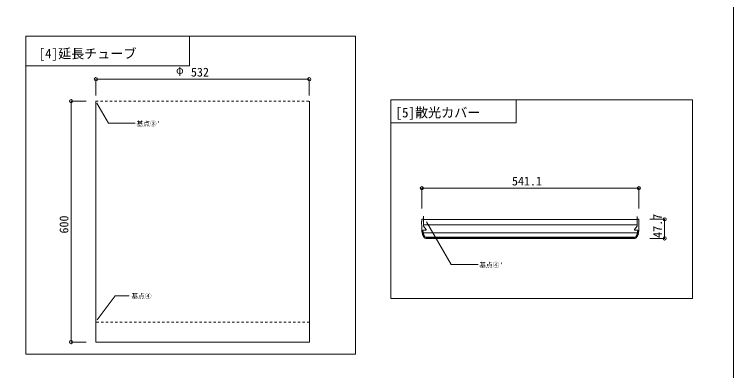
# Model space of a CAD drawing. Units: millimetres, scale not verified. Extents: x 140 to 2970, y -2076 to 1999.
# Drawn here: x 1177 to 2970, y -469 to 418 of the extents above; entities that cross this region are included whole.
import ezdxf
from ezdxf.enums import TextEntityAlignment as Align

# ---------------------------------------------------------------- set-up
doc = ezdxf.new("R2010")
doc.units = ezdxf.units.MM
doc.header["$LTSCALE"] = 7
doc.linetypes.add('USER1', pattern=[1.66656, 0.83312, -0.83344])
for name, color, linetype, lineweight in [('0-0_0', 4, 'Continuous', 18), ('0-4___-1', 4, 'Continuous', 18), ('0-5___', 4, 'Continuous', 18)]:
    doc.layers.add(name, color=color, linetype=linetype, lineweight=lineweight)
doc.styles.add('ＭＳ ゴシック', font='')
doc.styles.get('ＭＳ ゴシック').set_extended_font_data('MS Gothic')

msp = doc.modelspace()

# ---------------------------------------------------------------- linework, layer by layer
at = {"layer": '0-0_0', "color": 7, "lineweight": 15}
for p, q in [((1380.112, 256.776), (1388.112, 256.776)), ((1912.112, 256.776), (1904.112, 256.776)), ((1318.074, 202.102), (1318.074, 194.102)), ((2192.811, -14.523), (2200.811, -14.523)), ((2733.911, -14.523), (2725.911, -14.523)), ((2798.216, -91.981), (2798.216, -99.981)), ((2798.216, -139.681), (2798.216, -131.681)), ((1318.074, -397.898), (1318.074, -389.898))]:
    msp.add_line(p, q, dxfattribs=at)
at = {"layer": '0-0_0'}
for p, q in [((1380.112, -397.898), (1380.112, 202.102)), ((1912.612, 202.102), (1912.612, -397.898)), ((2196.954, -109.117), (2196.954, -84.07)), ((2729.69, -109.117), (2729.69, -85.07)), ((2192.322, -101.981), (2192.531, -107.981)), ((2196.954, -91.981), (2192.811, -91.981)), ((2196.954, -92.881), (2729.69, -92.881)), ((2196.954, -105.581), (2729.69, -105.581)), ((2732.669, -91.981), (2729.711, -91.981)), ((2733.833, -91.981), (2732.669, -91.981)), ((2734.112, -107.981), (2734.322, -101.981)), ((2195.405, -119.102), (2203.822, -119.102)), ((2203.822, -117.302), (2196.954, -109.117)), ((2203.822, -119.102), (2203.822, -117.302)), ((2729.69, -109.117), (2722.822, -117.302)), ((2722.822, -117.302), (2722.822, -119.102)), ((2722.822, -119.102), (2731.238, -119.102)), ((2730.397, -125.901), (2196.248, -125.901)), ((2200.853, -136.121), (2203.822, -136.121)), ((2203.822, -136.121), (2203.822, -137.121)), ((2209.322, -137.121), (2203.822, -137.121)), ((2204.592, -139.719), (2722.052, -139.719)), ((2209.322, -138.621), (2209.322, -137.121)), ((2717.322, -138.621), (2209.322, -138.621)), ((2717.322, -137.121), (2717.322, -138.621)), ((2722.822, -137.121), (2717.322, -137.121)), ((2722.783, -137.121), (2722.783, -136.359)), ((2722.822, -136.121), (2725.791, -136.121)), ((1912.612, -397.898), (1380.112, -397.898))]:
    msp.add_line(p, q, dxfattribs=at)
at = {"layer": '0-0_0', "linetype": 'USER1'}
for p, q in [((1380.112, 202.102), (1912.612, 202.102)), ((1912.612, -347.898), (1380.112, -347.898))]:
    msp.add_line(p, q, dxfattribs=at)
at = {"layer": '0-0_0'}
for points in [[(2192.522, -94.24), (2192.513, -94.393), (2192.505, -94.552), (2192.496, -94.719), (2192.488, -94.896), (2192.48, -95.083), (2192.472, -95.279), (2192.464, -95.486), (2192.456, -95.702), (2192.449, -95.928), (2192.441, -96.164), (2192.433, -96.414), (2192.426, -96.681), (2192.418, -96.965), (2192.41, -97.267), (2192.403, -97.586), (2192.395, -97.922), (2192.387, -98.276), (2192.379, -98.647), (2192.372, -99.031), (2192.364, -99.424), (2192.357, -99.826), (2192.349, -100.237), (2192.342, -100.656), (2192.335, -101.085), (2192.329, -101.522), (2192.322, -101.968), (2192.322, -101.981)], [(2192.811, -91.981), (2192.81, -91.982), (2192.804, -92.001), (2192.797, -92.022), (2192.79, -92.044), (2192.782, -92.068), (2192.775, -92.092), (2192.766, -92.119), (2192.758, -92.147), (2192.748, -92.176), (2192.739, -92.206), (2192.731, -92.237), (2192.723, -92.269), (2192.715, -92.302), (2192.708, -92.335), (2192.701, -92.369), (2192.695, -92.404), (2192.689, -92.44), (2192.684, -92.477), (2192.678, -92.516), (2192.672, -92.557), (2192.667, -92.599), (2192.661, -92.644), (2192.655, -92.691), (2192.649, -92.739), (2192.643, -92.789), (2192.637, -92.845), (2192.63, -92.908), (2192.623, -92.978), (2192.615, -93.057), (2192.607, -93.143), (2192.598, -93.238), (2192.588, -93.34), (2192.579, -93.449), (2192.569, -93.566), (2192.559, -93.689), (2192.549, -93.818), (2192.54, -93.953), (2192.531, -94.094), (2192.522, -94.24)], [(2734.103, -93.987), (2734.096, -93.885), (2734.089, -93.781), (2734.082, -93.678), (2734.075, -93.578), (2734.067, -93.479), (2734.06, -93.383), (2734.051, -93.289), (2734.043, -93.197), (2734.035, -93.107), (2734.026, -93.02), (2734.017, -92.936), (2734.009, -92.858), (2734.001, -92.786), (2733.993, -92.719), (2733.986, -92.658), (2733.979, -92.602), (2733.972, -92.552), (2733.966, -92.508), (2733.96, -92.467), (2733.953, -92.426), (2733.946, -92.387), (2733.938, -92.348), (2733.93, -92.311), (2733.921, -92.274), (2733.911, -92.239), (2733.901, -92.204), (2733.891, -92.17), (2733.882, -92.139), (2733.873, -92.108), (2733.864, -92.08), (2733.856, -92.053), (2733.848, -92.028), (2733.84, -92.004), (2733.833, -91.982), (2733.833, -91.981)], [(2734.322, -101.981), (2734.322, -101.965), (2734.318, -101.715), (2734.314, -101.46), (2734.309, -101.198), (2734.305, -100.93), (2734.301, -100.655), (2734.296, -100.374), (2734.291, -100.086), (2734.286, -99.793), (2734.281, -99.496), (2734.276, -99.201), (2734.271, -98.907), (2734.265, -98.614), (2734.259, -98.322), (2734.253, -98.031), (2734.246, -97.742), (2734.239, -97.454), (2734.233, -97.173), (2734.226, -96.908), (2734.219, -96.657), (2734.212, -96.421), (2734.205, -96.199), (2734.198, -95.992), (2734.192, -95.8), (2734.185, -95.623), (2734.178, -95.458), (2734.172, -95.303), (2734.165, -95.157), (2734.159, -95.02), (2734.153, -94.894), (2734.148, -94.776), (2734.142, -94.669), (2734.137, -94.571), (2734.132, -94.477), (2734.127, -94.382), (2734.121, -94.285), (2734.115, -94.187), (2734.109, -94.088), (2734.103, -93.987)], [(2192.531, -107.981), (2192.532, -108.003), (2192.55, -108.773), (2192.567, -109.52), (2192.585, -110.245), (2192.602, -110.948), (2192.618, -111.628), (2192.634, -112.285), (2192.65, -112.92), (2192.665, -113.533), (2192.68, -114.122), (2192.697, -114.686), (2192.713, -115.224), (2192.731, -115.737), (2192.749, -116.224), (2192.768, -116.686), (2192.788, -117.123), (2192.808, -117.534), (2192.829, -117.926), (2192.85, -118.306), (2192.872, -118.672), (2192.894, -119.025), (2192.917, -119.364), (2192.94, -119.691), (2192.964, -120.005), (2192.988, -120.305), (2193.013, -120.602), (2193.039, -120.902), (2193.067, -121.206), (2193.096, -121.515), (2193.126, -121.827), (2193.158, -122.144), (2193.191, -122.464), (2193.226, -122.789), (2193.264, -123.122), (2193.309, -123.469), (2193.359, -123.828), (2193.416, -124.2), (2193.478, -124.585), (2193.547, -124.983)], [(2193.547, -124.983), (2193.622, -125.393), (2193.702, -125.817), (2193.789, -126.246), (2193.881, -126.674), (2193.978, -127.101), (2194.08, -127.526), (2194.188, -127.95), (2194.301, -128.372), (2194.42, -128.793), (2194.544, -129.212), (2194.67, -129.621), (2194.794, -130.012), (2194.917, -130.384), (2195.038, -130.738), (2195.158, -131.073), (2195.277, -131.39), (2195.394, -131.688), (2195.51, -131.968), (2195.622, -132.232), (2195.732, -132.485), (2195.837, -132.726), (2195.938, -132.955), (2196.035, -133.173), (2196.129, -133.379), (2196.218, -133.573), (2196.304, -133.756), (2196.39, -133.935), (2196.48, -134.117), (2196.576, -134.303), (2196.676, -134.493), (2196.781, -134.686), (2196.891, -134.883), (2197.005, -135.084), (2197.125, -135.288), (2197.245, -135.49), (2197.362, -135.682), (2197.476, -135.865), (2197.588, -136.039), (2197.696, -136.203)], [(2195.6, -121.353), (2195.58, -121.15), (2195.561, -120.946), (2195.543, -120.744), (2195.526, -120.542), (2195.508, -120.34), (2195.491, -120.138), (2195.474, -119.936), (2195.457, -119.734), (2195.44, -119.532), (2195.424, -119.33), (2195.407, -119.128), (2195.405, -119.102)], [(2198.405, -132.357), (2198.316, -132.164), (2198.222, -131.956), (2198.122, -131.733), (2198.02, -131.491), (2197.913, -131.231), (2197.802, -130.952), (2197.688, -130.656), (2197.57, -130.341), (2197.447, -130.008), (2197.322, -129.657), (2197.196, -129.297), (2197.076, -128.937), (2196.962, -128.577), (2196.853, -128.217), (2196.749, -127.858), (2196.65, -127.498), (2196.556, -127.138), (2196.468, -126.778), (2196.386, -126.425), (2196.308, -126.083), (2196.237, -125.752), (2196.171, -125.434), (2196.111, -125.127), (2196.056, -124.832), (2196.007, -124.549), (2195.963, -124.277), (2195.924, -124.015), (2195.886, -123.76), (2195.851, -123.513), (2195.818, -123.273), (2195.787, -123.039), (2195.758, -122.814), (2195.732, -122.595), (2195.707, -122.383), (2195.684, -122.176), (2195.662, -121.969), (2195.641, -121.763), (2195.62, -121.558), (2195.6, -121.353)], [(2729.26, -135.732), (2729.369, -135.552), (2729.479, -135.365), (2729.588, -135.177), (2729.691, -134.995), (2729.79, -134.819), (2729.883, -134.648), (2729.972, -134.483), (2730.056, -134.323), (2730.135, -134.17), (2730.209, -134.021), (2730.288, -133.859), (2730.38, -133.663), (2730.486, -133.434), (2730.606, -133.171), (2730.74, -132.875), (2730.887, -132.545), (2731.048, -132.182), (2731.223, -131.785), (2731.402, -131.362), (2731.574, -130.921), (2731.74, -130.462), (2731.9, -129.985), (2732.054, -129.49), (2732.201, -128.977), (2732.343, -128.446), (2732.478, -127.896), (2732.604, -127.354), (2732.72, -126.843), (2732.825, -126.364), (2732.919, -125.916), (2733.002, -125.501), (2733.074, -125.117), (2733.136, -124.764), (2733.186, -124.444), (2733.23, -124.145), (2733.271, -123.856), (2733.31, -123.579), (2733.346, -123.312), (2733.379, -123.056)], [(2731.238, -119.102), (2731.236, -119.128), (2731.22, -119.33), (2731.203, -119.532), (2731.187, -119.734), (2731.17, -119.936), (2731.153, -120.138), (2731.136, -120.34), (2731.118, -120.542), (2731.101, -120.744), (2731.083, -120.947), (2731.064, -121.15), (2731.045, -121.353), (2731.024, -121.558), (2731.004, -121.763), (2730.982, -121.969), (2730.96, -122.176), (2730.937, -122.383), (2730.912, -122.598), (2730.885, -122.824), (2730.854, -123.063), (2730.82, -123.315), (2730.783, -123.579), (2730.744, -123.855), (2730.701, -124.144), (2730.655, -124.445), (2730.605, -124.757), (2730.548, -125.078), (2730.485, -125.408), (2730.415, -125.746), (2730.339, -126.093), (2730.257, -126.449), (2730.167, -126.813), (2730.072, -127.187), (2729.973, -127.559), (2729.873, -127.919), (2729.772, -128.268), (2729.671, -128.606), (2729.569, -128.931), (2729.466, -129.246)], [(2733.379, -123.056), (2733.41, -122.811), (2733.437, -122.577), (2733.463, -122.353), (2733.487, -122.126), (2733.512, -121.881), (2733.538, -121.618), (2733.564, -121.337), (2733.592, -121.038), (2733.619, -120.72), (2733.648, -120.385), (2733.677, -120.032), (2733.707, -119.661), (2733.734, -119.275), (2733.761, -118.873), (2733.787, -118.455), (2733.811, -118.021), (2733.834, -117.571), (2733.856, -117.105), (2733.876, -116.624), (2733.896, -116.132), (2733.914, -115.634), (2733.932, -115.131), (2733.948, -114.623), (2733.964, -114.109), (2733.978, -113.589), (2733.992, -113.065), (2734.004, -112.534), (2734.016, -111.997), (2734.028, -111.452), (2734.041, -110.898), (2734.055, -110.336), (2734.068, -109.765), (2734.082, -109.186), (2734.097, -108.599), (2734.112, -108.003), (2734.112, -107.981)], [(2197.696, -136.203), (2197.802, -136.358), (2197.905, -136.503), (2198.004, -136.64), (2198.101, -136.768), (2198.195, -136.89), (2198.285, -137.007), (2198.372, -137.117), (2198.457, -137.222), (2198.538, -137.32), (2198.615, -137.412), (2198.69, -137.499), (2198.765, -137.581), (2198.841, -137.662), (2198.92, -137.741), (2199.001, -137.818), (2199.084, -137.894), (2199.17, -137.968), (2199.258, -138.04), (2199.348, -138.11), (2199.439, -138.179), (2199.528, -138.245), (2199.615, -138.308), (2199.701, -138.369), (2199.786, -138.427), (2199.869, -138.483), (2199.95, -138.536), (2200.03, -138.587), (2200.109, -138.636), (2200.188, -138.685), (2200.268, -138.734), (2200.348, -138.783), (2200.428, -138.831), (2200.508, -138.879), (2200.589, -138.927), (2200.669, -138.975), (2200.68, -138.981)], [(2200.853, -136.121), (2200.845, -136.111), (2200.751, -136), (2200.66, -135.89), (2200.571, -135.783), (2200.485, -135.678), (2200.401, -135.576), (2200.32, -135.475), (2200.241, -135.378), (2200.165, -135.282), (2200.092, -135.189), (2200.021, -135.099), (2199.954, -135.011), (2199.889, -134.926), (2199.827, -134.843), (2199.768, -134.763), (2199.712, -134.685), (2199.658, -134.61), (2199.606, -134.536), (2199.554, -134.46), (2199.502, -134.383), (2199.45, -134.304), (2199.398, -134.224), (2199.346, -134.143), (2199.294, -134.06), (2199.241, -133.975), (2199.189, -133.889), (2199.137, -133.801), (2199.085, -133.71), (2199.032, -133.618), (2198.98, -133.523), (2198.927, -133.426), (2198.875, -133.326), (2198.822, -133.225), (2198.766, -133.115), (2198.705, -132.992), (2198.638, -132.854), (2198.566, -132.703), (2198.488, -132.537), (2198.405, -132.357)], [(2722.822, -137.121), (2722.822, -136.121), (2203.822, -136.121)], [(2203.861, -136.359), (2203.861, -137.121), (2722.783, -137.121)], [(2726.471, -135.291), (2726.402, -135.379), (2726.336, -135.46), (2726.275, -135.536), (2726.216, -135.608), (2726.157, -135.68), (2726.097, -135.752), (2726.038, -135.824), (2725.978, -135.896), (2725.918, -135.968), (2725.858, -136.04), (2725.798, -136.111), (2725.791, -136.121)], [(2725.964, -138.981), (2725.973, -138.976), (2726.083, -138.915), (2726.192, -138.853), (2726.3, -138.791), (2726.408, -138.728), (2726.514, -138.664), (2726.62, -138.599), (2726.726, -138.533), (2726.83, -138.467), (2726.932, -138.4), (2727.03, -138.333), (2727.125, -138.265), (2727.215, -138.197), (2727.301, -138.128), (2727.384, -138.059), (2727.463, -137.989), (2727.537, -137.919), (2727.609, -137.85), (2727.677, -137.782), (2727.742, -137.716), (2727.804, -137.652), (2727.862, -137.59), (2727.918, -137.53), (2727.97, -137.472), (2728.019, -137.415), (2728.071, -137.354), (2728.129, -137.284), (2728.194, -137.204), (2728.266, -137.115), (2728.345, -137.015), (2728.431, -136.906), (2728.524, -136.788), (2728.623, -136.66), (2728.727, -136.523), (2728.832, -136.379), (2728.938, -136.228), (2729.044, -136.07), (2729.152, -135.904), (2729.26, -135.732)], [(2729.466, -129.246), (2729.363, -129.548), (2729.258, -129.839), (2729.156, -130.117), (2729.057, -130.38), (2728.963, -130.627), (2728.874, -130.859), (2728.788, -131.076), (2728.707, -131.278), (2728.63, -131.464), (2728.558, -131.635), (2728.489, -131.795), (2728.422, -131.948), (2728.358, -132.093), (2728.297, -132.231), (2728.239, -132.361), (2728.183, -132.484), (2728.129, -132.6), (2728.078, -132.708), (2728.027, -132.815), (2727.972, -132.927), (2727.914, -133.043), (2727.852, -133.164), (2727.786, -133.29), (2727.717, -133.421), (2727.644, -133.557), (2727.567, -133.698), (2727.488, -133.839), (2727.407, -133.978), (2727.324, -134.115), (2727.239, -134.249), (2727.153, -134.38), (2727.064, -134.508), (2726.974, -134.634), (2726.882, -134.758), (2726.792, -134.877), (2726.705, -134.99), (2726.623, -135.096), (2726.545, -135.197), (2726.471, -135.291)]]:
    msp.add_lwpolyline(points, dxfattribs=at)
at = {"layer": '0-0_0', "color": 7, "lineweight": 15}
for centre in [(1380.112, 256.776), (1912.112, 256.776), (1318.074, 202.102), (2192.811, -14.523), (2733.911, -14.523), (2798.216, -91.981), (2798.216, -139.681), (1318.074, -397.898)]:
    msp.add_circle(centre, 4, dxfattribs=at)
at = {"layer": '0-0_0'}
for centre, start, end in [((2204.592, -128.988), 248.61837, 296.15261), ((2722.052, -128.988), 243.84739, 291.38163)]:
    msp.add_arc(centre, 10.731, start, end, dxfattribs=at)
at = {"layer": '0-4___-1'}
for p, q in [((2192.811, -65.148), (2192.811, -14.343)), ((2200.811, -14.523), (2725.911, -14.523)), ((2733.911, -65.148), (2733.911, -14.343)), ((2761.395, -91.981), (2798.396, -91.981)), ((2798.216, -99.981), (2798.216, -131.681)), ((2761.395, -139.681), (2798.396, -139.681))]:
    msp.add_line(p, q, dxfattribs=at)
at = {"layer": '0-5___'}
for p, q in [((1380.112, 216.173), (1380.112, 256.956)), ((1388.112, 256.776), (1904.112, 256.776)), ((1912.112, 216.173), (1912.112, 256.956)), ((1355.405, 202.102), (1317.894, 202.102)), ((1318.074, 194.102), (1318.074, -389.898)), ((1355.405, -397.898), (1317.894, -397.898))]:
    msp.add_line(p, q, dxfattribs=at)
at = {"layer": '0-5___', "color": 3}
msp.add_lwpolyline([(140.268, -2076.212), (140.268, 1998.788), (2970.268, 1998.788), (2970.268, -2076.212)], close=True, dxfattribs=at)
at = {"layer": '0-5___'}
for points in [[(1205.112, 363.919), (1613.112, 363.919), (1613.112, 289.919), (1205.112, 289.919)], [(1205.112, 363.919), (2027.112, 363.919), (2027.112, -428.081), (1205.112, -428.081)], [(2115.112, 205.419), (2428.112, 205.419), (2428.112, 147.919), (2115.112, 147.919)], [(2115.112, 205.419), (2868.112, 205.419), (2868.112, -289.581), (2115.112, -289.581)]]:
    msp.add_lwpolyline(points, close=True, dxfattribs=at)
for points in [[(1382.366, 197.115), (1411.131, 147.293), (1478.112, 147.293)], [(2204.718, -98.581), (2266.047, -204.806), (2333.029, -204.806)], [(1382.962, -342.566), (1427.727, -282.566), (1462.727, -282.566)]]:
    msp.add_lwpolyline(points, dxfattribs=at)

# ---------------------------------------------------------------- texts
at = {"layer": '0-4___-1', "color": 7, "style": 'ＭＳ ゴシック'}
msp.add_text('541.1', height=21.99, dxfattribs=at).set_placement((2417.599, -14.433), align=Align.BOTTOM_LEFT)
msp.add_text('47.7', height=21.99, rotation=90, dxfattribs=at).set_placement((2798.126, -138.28), align=Align.BOTTOM_LEFT)
at = {"layer": '0-5___', "color": 7, "style": 'ＭＳ ゴシック'}
for s, height, p in [('[4]延長チューブ', 23.88, (1237.112, 301.586)), ('φ', 18.33, (1579.976, 264.705)), ('532', 21.99, (1617.102, 256.866)), ('[5]散光カバー', 23.88, (2127.112, 154.633)), ("基点③'", 11.94, (1481.112, 136.519)), ("基点④'", 11.94, (2336.029, -215.581)), ('基点④', 11.94, (1468.594, -292.791))]:
    msp.add_text(s, height=height, dxfattribs=at).set_placement(p, align=Align.BOTTOM_LEFT)
msp.add_text('600', height=21.99, rotation=90, dxfattribs=at).set_placement((1317.984, -127.441), align=Align.BOTTOM_LEFT)

doc.saveas('drawing.dxf')
